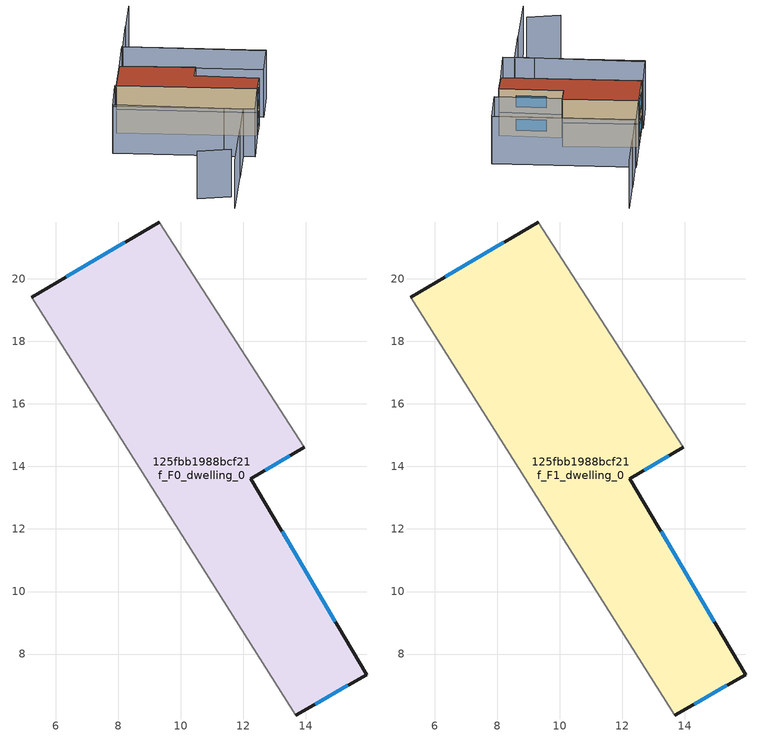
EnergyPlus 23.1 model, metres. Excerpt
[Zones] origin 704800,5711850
125fbb1988bcf21f_F0_dwelling_0
 floor ground (EU_floor_Construction): 9.31,21.81 13.94,14.62 12.24,13.61 15.95,7.35 13.68,6.05 5.24,19.41 z0
 wall outside (EU_wall_Construction): 13.68,6.05 15.95,7.35 12.24,13.61 13.94,14.62 / 9.31,21.81 5.24,19.41 z0:3
 wall adiabatic (EU_wall_Construction): 5.24,19.41 13.68,6.05 / 13.94,14.62 9.31,21.81 z0:3
 window (EU_Window_Construction): 14.29,6.4 15.34,7 / 8.21,21.16 6.34,20.06 / 12.7,13.88 13.48,14.35 / 14.95,9.04 13.24,11.92 z0.81:2.19
125fbb1988bcf21f_F1_dwelling_0
 floor to 125fbb1988bcf21f_F0_dwelling_0 (EU_floor_Construction): 9.31,21.81 13.94,14.62 12.24,13.61 15.95,7.35 13.68,6.05 5.24,19.41 z3
 wall outside (EU_wall_Construction): 13.68,6.05 15.95,7.35 12.24,13.61 13.94,14.62 / 9.31,21.81 5.24,19.41 z3:6
 wall adiabatic (EU_wall_Construction): 5.24,19.41 13.68,6.05 / 13.94,14.62 9.31,21.81 z3:6
 window (EU_Window_Construction): 14.29,6.4 15.34,7 / 8.21,21.16 6.34,20.06 / 12.7,13.88 13.48,14.35 / 14.95,9.04 13.24,11.92 z3.81:5.19
 roof outside (EU_roof_Construction): 15.95,7.35 12.24,13.61 13.94,14.62 9.31,21.81 5.24,19.41 13.68,6.05 z6
shading: -2.37,2.98 0.16,0.08 / 4.5,2.02 -1.81,-1.77 / 1.27,17.11 8.81,4.55 / 8.81,4.55 4.53,1.98 / 17.4,26.59 21.71,29.2 / 21.8,10.46 13.33,24.19 / 13.33,24.19 17.35,26.67 / 5.16,19.54 13.68,6.05 / 13.68,6.05 9.57,3.45 / 9.57,3.45 1.04,16.94 / 1.04,16.94 5.16,19.54 / 13.28,24.28 21.82,10.5 / 21.82,10.5 17.85,8.04 / 17.85,8.04 9.31,21.81 / 9.31,21.81 13.28,24.28 z0:6
[Building]
EU S2 Campaign: North Axis=0; Terrain=City; Solar Distribution=FullExterior
[Site:Location]
London: Latitude=51.5; Longitude=-0.5; Time Zone=0; Elevation=25
[SizingPeriod:WeatherFileDays]
AnnualSizingPeriod: Begin Month=1; Begin Day of Month=1; End Month=12; End Day of Month=31; Day of Week for Start Day=Monday; Use Weather File Daylight Saving Period=No; Use Weather File Rain and Snow Indicators=No
[MATERIAL]
EU_InternalMass_Material: Roughness=MediumRough; Thickness=0.1; Conductivity=1; Density=1800; Specific Heat=900; Thermal Absorptance=0.9; Solar Absorptance=0.7; Visible Absorptance=0.7
[MATERIAL:NOMASS] Roughness=MediumRough; Thermal Absorptance=0.9; Solar Absorptance=0.7; Visible Absorptance=0.7
Name | Thermal Resistance
EU_wall_NoMass | 0.555556
EU_roof_NoMass | 0.510204
EU_floor_NoMass | 1.68919
[WINDOWMATERIAL:SIMPLEGLAZINGSYSTEM]
EU_Window_SimpleGlazing: UFactor=3.96; Solar Heat Gain Coefficient=0.85; Visible Transmittance=0.85
[CONSTRUCTION]
EU_wall_Construction: EU_wall_NoMass
EU_roof_Construction: EU_roof_NoMass
EU_floor_Construction: EU_floor_NoMass
EU_Window_Construction: EU_Window_SimpleGlazing
EU_InternalMass_Construction: EU_InternalMass_Material
[ZONE] Type=1; Multiplier=1; Ceiling Height=autocalculate; Volume=181.275; Floor Area=autocalculate; Part of Total Floor Area=Yes
125fbb1988bcf21f_F0_dwelling_0; 125fbb1988bcf21f_F1_dwelling_0
[INTERNALMASS] Construction=EU_InternalMass_Construction; Surface Area=60.4252
Name | Zone or ZoneList
125fbb1988bcf21f_F0_dwelling_0_EU_InternalMass | 125fbb1988bcf21f_F0_dwelling_0
125fbb1988bcf21f_F1_dwelling_0_EU_InternalMass | 125fbb1988bcf21f_F1_dwelling_0
[OTHEREQUIPMENT] Fuel Type=Electricity; Design Level Calculation Method=Watts/Area; Power per Zone Floor Area=1; Fraction Latent=0; Fraction Radiant=0; Fraction Lost=0; Carbon Dioxide Generation Rate=0; EndUse Subcategory=EU_Step8_InternalGains
Name | Zone or ZoneList or Space or SpaceList | Schedule
EU_Step8_InternalGain_125fbb1988bcf21f_F0_dwelling_0_f000 | 125fbb1988bcf21f_F0_dwelling_0 | EU_Step8_GainSchedule_125fbb1988bcf21f_F0_dwelling_0_f000
EU_Step8_InternalGain_125fbb1988bcf21f_F1_dwelling_0_f000 | 125fbb1988bcf21f_F1_dwelling_0 | EU_Step8_GainSchedule_125fbb1988bcf21f_F1_dwelling_0_f000
[ZONEVENTILATION:DESIGNFLOWRATE] Schedule=EU_AlwaysOn; Design Flow Rate Calculation Method=AirChanges/Hour; Air Changes per Hour=0.48; Ventilation Type=Natural; Fan Pressure Rise=0; Fan Total Efficiency=1; Constant Term Coefficient=1; Temperature Term Coefficient=0; Velocity Term Coefficient=0; Velocity Squared Term Coefficient=0; Minimum Indoor Temperature=-100; Maximum Indoor Temperature=100; Delta Temperature=-100; Minimum Outdoor Temperature=-100; Maximum Outdoor Temperature=100; Maximum Wind Speed=40
Name | Zone or ZoneList or Space or SpaceList
EU_ConstantAir_125fbb1988bcf21f_F0_dwelling_0 | 125fbb1988bcf21f_F0_dwelling_0
EU_ConstantAir_125fbb1988bcf21f_F1_dwelling_0 | 125fbb1988bcf21f_F1_dwelling_0
[HVACTEMPLATE:THERMOSTAT] Constant Heating Setpoint=20; Constant Cooling Setpoint=50
EU_HeatOnly_125fbb1988bcf21f_F0_dwelling_0; EU_HeatOnly_125fbb1988bcf21f_F1_dwelling_0
[HVACTEMPLATE:ZONE:IDEALLOADSAIRSYSTEM] System Availability Schedule=EU_AlwaysOn; Maximum Heating Supply Air Temperature=50; Minimum Cooling Supply Air Temperature=13; Maximum Heating Supply Air Humidity Ratio=0.0156; Minimum Cooling Supply Air Humidity Ratio=0.0077; Heating Limit=NoLimit; Cooling Limit=NoLimit; Heating Availability Schedule=EU_AlwaysOn; Cooling Availability Schedule=EU_CoolingOff; Dehumidification Control Type=ConstantSensibleHeatRatio; Cooling Sensible Heat Ratio=0.7; Dehumidification Setpoint=60; Humidification Control Type=None; Humidification Setpoint=30; Outdoor Air Method=None; Outdoor Air Flow Rate per Person=0.00944; Outdoor Air Flow Rate per Zone Floor Area=0; Outdoor Air Flow Rate per Zone=0; Demand Controlled Ventilation Type=None; Outdoor Air Economizer Type=NoEconomizer; Heat Recovery Type=None; Sensible Heat Recovery Effectiveness=0.7; Latent Heat Recovery Effectiveness=0.65
Name | Template Thermostat
125fbb1988bcf21f_F0_dwelling_0 | EU_HeatOnly_125fbb1988bcf21f_F0_dwelling_0
125fbb1988bcf21f_F1_dwelling_0 | EU_HeatOnly_125fbb1988bcf21f_F1_dwelling_0
[SIZING:ZONE] Zone Cooling Design Supply Air Temperature Input Method=SupplyAirTemperature; Zone Cooling Design Supply Air Temperature=13; Zone Heating Design Supply Air Temperature Input Method=SupplyAirTemperature; Zone Heating Design Supply Air Temperature=50; Zone Cooling Design Supply Air Humidity Ratio=0.008; Zone Heating Design Supply Air Humidity Ratio=0.008; Cooling Design Air Flow Method=DesignDay; Cooling Design Air Flow Rate=0; Cooling Minimum Air Flow per Zone Floor Area=0.000762; Cooling Minimum Air Flow=0; Cooling Minimum Air Flow Fraction=0.2; Heating Design Air Flow Method=DesignDay; Heating Design Air Flow Rate=0; Heating Maximum Air Flow per Zone Floor Area=0.002032; Heating Maximum Air Flow=0.141576; Heating Maximum Air Flow Fraction=0.3; Account for Dedicated Outdoor Air System=No; Dedicated Outdoor Air System Control Strategy=NeutralSupplyAir; Dedicated Outdoor Air Low Setpoint Temperature for Design=autosize; Dedicated Outdoor Air High Setpoint Temperature for Design=autosize; Zone Load Sizing Method=Sensible Load Only No Latent Load; Zone Latent Cooling Design Supply Air Humidity Ratio Input Method=HumidityRatioDifference; Zone Cooling Design Supply Air Humidity Ratio Difference=0.005; Zone Latent Heating Design Supply Air Humidity Ratio Input Method=HumidityRatioDifference; Zone Humidification Design Supply Air Humidity Ratio Difference=0.005
125fbb1988bcf21f_F0_dwelling_0; 125fbb1988bcf21f_F1_dwelling_0
[SCHEDULE:CONSTANT]
Name | Hourly Value
EU_AlwaysOn | 1
EU_CoolingOff | 0
[SCHEDULE:FILE] Column Number=1; Rows to Skip at Top=0; Number of Hours of Data=8760; Column Separator=Comma; Interpolate to Timestep=No; Minutes per Item=60; Adjust Schedule for Daylight Savings=Yes
Name | File
EU_Step8_GainSchedule_125fbb1988bcf21f_F0_dwelling_0_f000 | ../../schedules/125fbb1988bcf21f/125fbb1988bcf21f_F0_dwelling_0_f000_gain.csv
EU_Step8_GainSchedule_125fbb1988bcf21f_F1_dwelling_0_f000 | ../../schedules/125fbb1988bcf21f/125fbb1988bcf21f_F1_dwelling_0_f000_gain.csv
